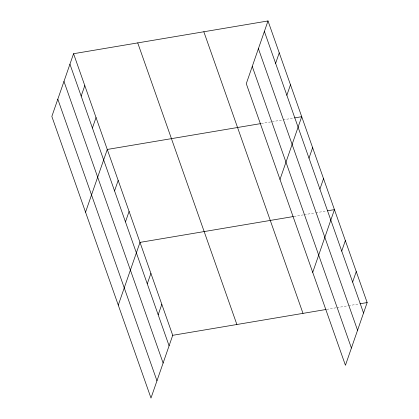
<?xml version="1.0" encoding="UTF-8"?>
<svg xmlns="http://www.w3.org/2000/svg" width="419" height="419" viewBox="0 0 419 419"><rect width="100%" height="100%" fill="white"/><g stroke="black" fill="none" stroke-linecap="round" stroke-linejoin="round"><path stroke-width="0.31" stroke-dasharray="2.1 1.57" d="M261.294 123.505L282.469 119.939M283.113 119.834L294.018 117.996M294.012 216.44L303.639 214.816M304.283 214.706L315.188 212.873M315.832 212.763L326.097 211.035M326.736 309.369L336.363 307.745M337.002 307.64L347.911 305.802M348.55 305.692L359.46 303.854"/><path stroke-width="0.63" d="M73.561 53.711L51.841 116.44L150.992 398.05L172.717 335.315L73.561 53.711L268.008 20.95L367.159 302.56L345.439 365.289L246.283 83.685L268.008 20.95M81.176 96.098L84.8 85.623M92.41 128.015L96.04 117.54M85.549 212.187L107.274 149.457L260.655 123.615M114.555 190.907L118.184 180.432M125.464 221.881L129.089 211.412M118.273 305.121L139.993 242.386L293.373 216.544M147.279 283.836L150.903 273.366M158.183 314.81L161.807 304.341M275.618 63.337L279.243 52.867M286.853 95.254L290.482 84.779M279.997 179.432L301.717 116.697L294.662 117.886M309.002 158.146L312.626 147.671M319.906 189.121L323.531 178.651M312.715 272.36L334.441 209.626L327.38 210.815M341.721 251.075L345.345 240.606M352.625 282.055L356.255 271.58M172.717 335.315L326.092 309.479M360.104 303.749L367.159 302.56M264.379 31.42L363.535 313.03M258.408 48.667L357.564 330.277M252.254 66.438L351.41 348.042M203.838 31.76L302.995 313.37M137.731 42.9L236.882 324.505M69.936 64.18L169.093 345.79M63.966 81.427L163.117 363.037M57.812 99.198L156.968 380.803"/></g></svg>
